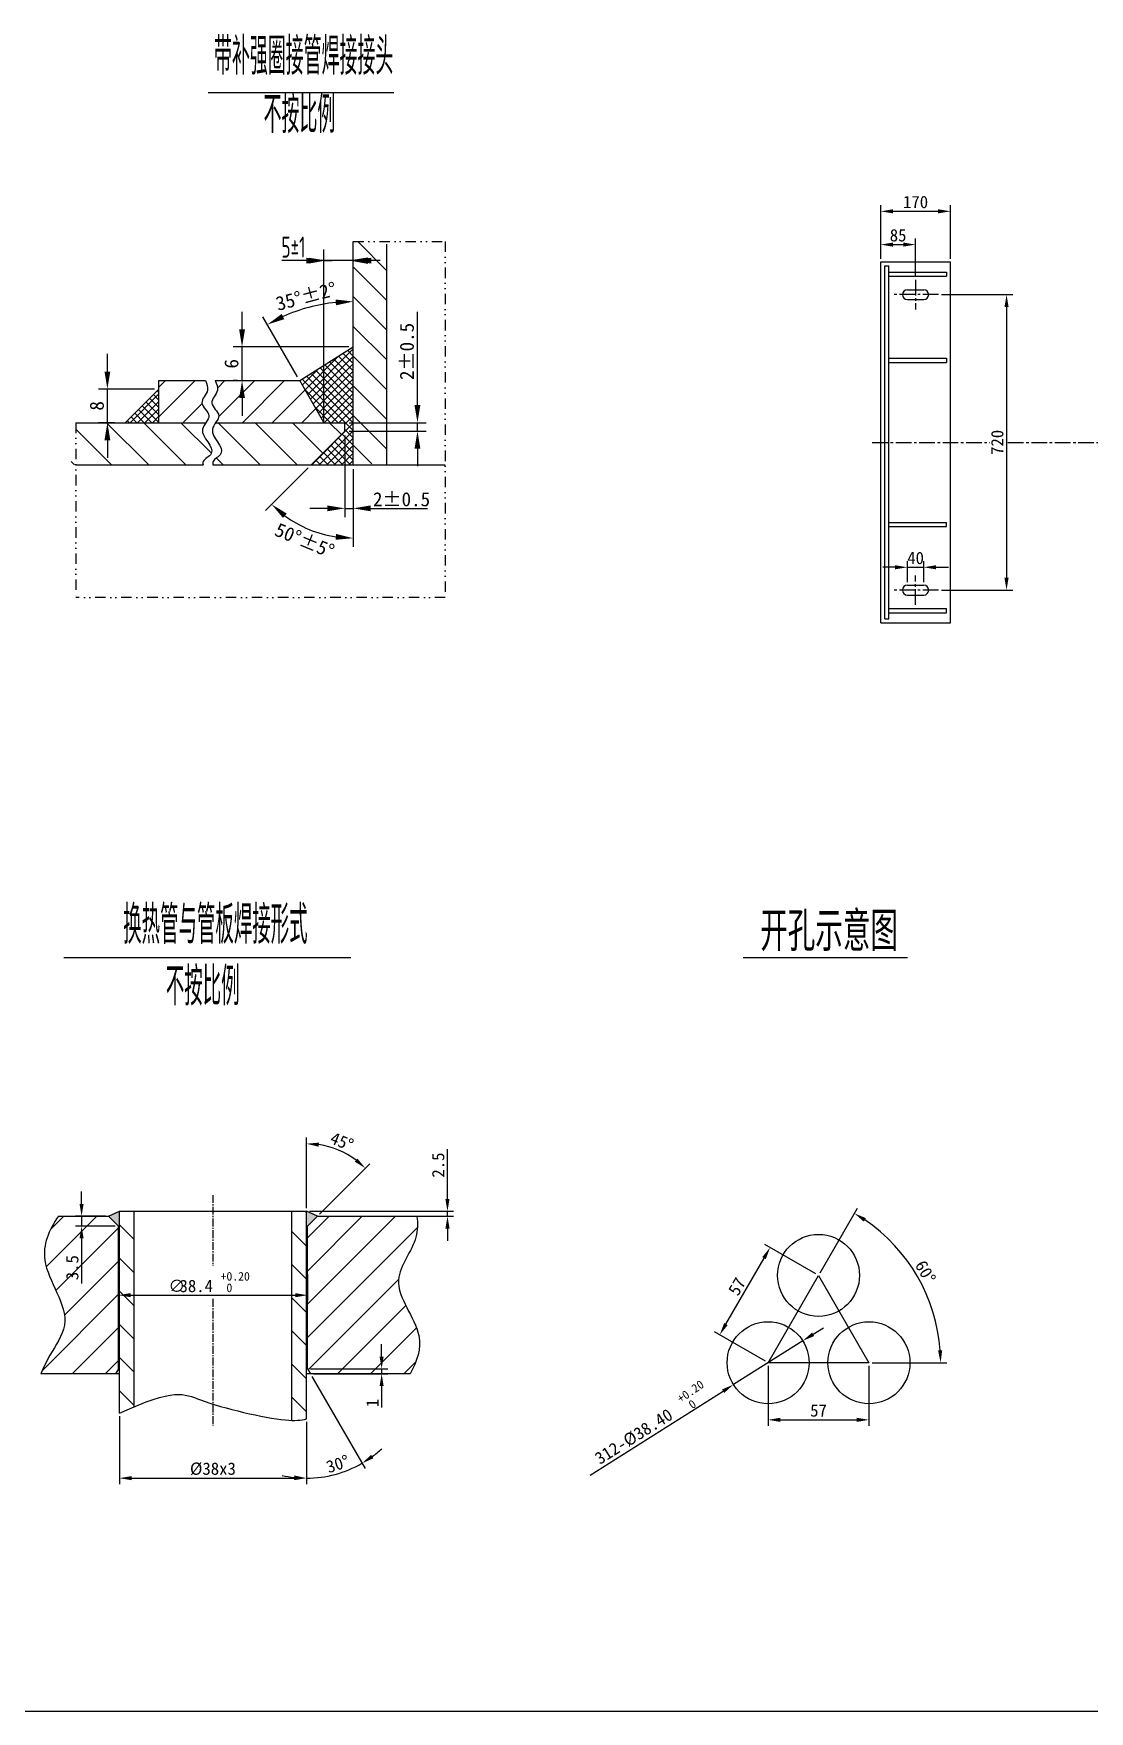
# Model space of a CAD drawing. Header units: millimetres. Extents: x -79479 to -67856, y 5358 to 13535.
# Drawn here: x -75238 to -72665, y 5358 to 9446 of the extents above; entities that cross this region are included whole.
import ezdxf
from ezdxf.enums import TextEntityAlignment as Align
from ezdxf.lldxf.tags import DXFTag

# ---------------------------------------------------------------- set-up
doc = ezdxf.new("R2010")
doc.units = ezdxf.units.MM
doc.linetypes.add('CENTER2', pattern=[28.575, 19.05, -3.175, 3.175, -3.175])
doc.linetypes.add('DIVIDE', pattern=[31.75, 12.7, -6.35, 0, -6.35, 0, -6.35])
for name, color, linetype in [('1', 1, 'Continuous'), ('2', 2, 'DASHED'), ('3', 3, 'CENTER'), ('BORDER', 7, 'Continuous'), ('DIM', 7, 'Continuous'), ('中心线', 1, 'CENTER2'), ('剖面线', 4, 'Continuous'), ('文字层', 40, 'Continuous'), ('明细', 6, 'Continuous'), ('粗实线', 7, 'Continuous'), ('细实线', 3, 'Continuous')]:
    doc.layers.add(name, color=color, linetype=linetype)
doc.styles.add('hztxt-0.8', font='romans.shx', dxfattribs={"width": 0.7, "bigfont": 'hztxt.shx'})
doc.styles.add('SBHZ', font='gbenor.shx', dxfattribs={"width": 0.85, "bigfont": 'gbcbig.shx'})
tags = doc.linetypes.add('CENTER', pattern=[2, 1.25, -0.25, 0.25, -0.25]).pattern_tags.tags
tags[10:11] = [DXFTag(74, 4), DXFTag(75, 0), DXFTag(340, '0'), DXFTag(46, 1.0), DXFTag(50, 0.0), DXFTag(44, 0.0), DXFTag(45, 0.0)]
tags[8:9] = [DXFTag(74, 4), DXFTag(75, 0), DXFTag(340, '0'), DXFTag(46, 1.0), DXFTag(50, 0.0), DXFTag(44, 0.0), DXFTag(45, 0.0)]
tags[6:7] = [DXFTag(74, 4), DXFTag(75, 0), DXFTag(340, '0'), DXFTag(46, 1.0), DXFTag(50, 0.0), DXFTag(44, 0.0), DXFTag(45, 0.0)]
tags[4:5] = [DXFTag(74, 4), DXFTag(75, 0), DXFTag(340, '0'), DXFTag(46, 1.0), DXFTag(50, 0.0), DXFTag(44, 0.0), DXFTag(45, 0.0)]
tags = doc.linetypes.add('DASHED', pattern=[0.75, 0.5, -0.25]).pattern_tags.tags
tags[6:7] = [DXFTag(74, 4), DXFTag(75, 0), DXFTag(340, '0'), DXFTag(46, 1.0), DXFTag(50, 0.0), DXFTag(44, 0.0), DXFTag(45, 0.0)]
tags[4:5] = [DXFTag(74, 4), DXFTag(75, 0), DXFTag(340, '0'), DXFTag(46, 1.0), DXFTag(50, 0.0), DXFTag(44, 0.0), DXFTag(45, 0.0)]
doc.dimstyles.new('ISO-25', dxfattribs={"dimtxt": 2.5, "dimasz": 2.5, "dimexe": 1.25, "dimexo": 0.625, "dimtad": 1, "dimdsep": 46, "dimtxsty": 'Standard', "dimcen": 2.5, "dimadec": 0, "dimazin": 0, "dimtfac": 1, "dimtmove": 0, "dimatfit": 3, "dimfxl": 0, "dimarcsym": 0})

# ---------------------------------------------------------------- blocks, each defined once
blk = doc.blocks.new('*D77')
at = {"layer": 'Defpoints', "color": 0}
for p in [(-74572.8, 6576.4), (-74570.4, 6192.4), (-74563.5, 6180.4), (-74572.8, 6070.6), (-74525.8, 5930.3)]:
    blk.add_point(p, dxfattribs=at)
at = {"layer": '细实线', "color": 0, "lineweight": -2}
for p, q in [((-74559.7, 6173.9), (-74430.1, 5949.4)), ((-74572.8, 6063.1), (-74572.8, 5911.2))]:
    blk.add_line(p, q, dxfattribs=at)
for start, end in [(306.3605, 312.721), (257.279, 263.6395), (270, 300)]:
    blk.add_arc((-74572.8, 6196.5), 270.4, start, end, dxfattribs=at)
at = {"layer": '细实线', "color": 0}
for points in [[(-74409.7, 5974.6), (-74415.2, 5983), (-74437.6, 5962.4)], [(-74602.5, 5932.8), (-74603, 5922.8), (-74572.8, 5926.2)]]:
    blk.add_solid(points, dxfattribs=at)
at = {"layer": '细实线', "color": 0, "insert": (-74496.7, 5960.6), "char_height": 30, "attachment_point": 5, "rotation": 17.8837}
blk.add_mtext('30°', dxfattribs=at)
blk = doc.blocks.new('*D78')
at = {"layer": 'Defpoints', "color": 0}
for p in [(-75028.8, 6084.6), (-74572.8, 6070.6), (-74572.8, 5926.2)]:
    blk.add_point(p, dxfattribs=at)
at = {"layer": '细实线', "color": 0, "lineweight": -2}
for p, q in [((-75028.8, 6077.1), (-75028.8, 5911.2)), ((-74572.8, 6063.1), (-74572.8, 5911.2)), ((-74998.8, 5926.2), (-74602.8, 5926.2))]:
    blk.add_line(p, q, dxfattribs=at)
at = {"layer": '细实线', "color": 0}
for points in [[(-74998.8, 5931.2), (-74998.8, 5921.2), (-75028.8, 5926.2)], [(-74602.8, 5931.2), (-74602.8, 5921.2), (-74572.8, 5926.2)]]:
    blk.add_solid(points, dxfattribs=at)
at = {"layer": '细实线', "color": 0, "insert": (-74800.8, 5948.7), "char_height": 30, "attachment_point": 5}
blk.add_mtext('%%C38x3', dxfattribs=at)
blk = doc.blocks.new('*D79')
at = {"layer": 'Defpoints', "color": 0}
for p in [(-74570.4, 6192.4), (-74563.5, 6180.4), (-74389.7, 6180.4)]:
    blk.add_point(p, dxfattribs=at)
at = {"layer": '细实线', "color": 0, "lineweight": -2}
for p, q in [((-74389.7, 6222.4), (-74389.7, 6252.4)), ((-74562.9, 6192.4), (-74374.7, 6192.4)), ((-74556, 6180.4), (-74374.7, 6180.4)), ((-74389.7, 6192.4), (-74389.7, 6180.4)), ((-74389.7, 6150.4), (-74389.7, 6098.2))]:
    blk.add_line(p, q, dxfattribs=at)
at = {"layer": '细实线', "color": 0}
for points in [[(-74394.7, 6222.4), (-74384.7, 6222.4), (-74389.7, 6192.4)], [(-74394.7, 6150.4), (-74384.7, 6150.4), (-74389.7, 6180.4)]]:
    blk.add_solid(points, dxfattribs=at)
at = {"layer": '细实线', "color": 0, "insert": (-74412.2, 6109.3), "char_height": 30, "attachment_point": 5, "rotation": 90}
blk.add_mtext('1', dxfattribs=at)
blk = doc.blocks.new('*D80')
at = {"layer": 'Defpoints', "color": 0}
for p in [(-75055.2, 6564.4), (-75120.9, 6540.4), (-75031.2, 6540.4)]:
    blk.add_point(p, dxfattribs=at)
at = {"layer": '细实线', "color": 0, "lineweight": -2}
for p, q in [((-75120.9, 6594.4), (-75120.9, 6624.4)), ((-75062.7, 6564.4), (-75135.9, 6564.4)), ((-75120.9, 6564.4), (-75120.9, 6540.4)), ((-75038.7, 6540.4), (-75135.9, 6540.4)), ((-75120.9, 6510.4), (-75120.9, 6400.1))]:
    blk.add_line(p, q, dxfattribs=at)
at = {"layer": '细实线', "color": 0}
for points in [[(-75125.9, 6594.4), (-75115.9, 6594.4), (-75120.9, 6564.4)], [(-75125.9, 6510.4), (-75115.9, 6510.4), (-75120.9, 6540.4)]]:
    blk.add_solid(points, dxfattribs=at)
at = {"layer": '细实线', "color": 0, "insert": (-75143.4, 6439), "char_height": 30, "attachment_point": 5, "rotation": 90}
blk.add_mtext('3.5', dxfattribs=at)
blk = doc.blocks.new('*D81')
at = {"layer": 'Defpoints', "color": 0}
for p in [(-74471.3, 6713.8), (-74572.8, 6576.4), (-74546.4, 6564.4), (-74570.4, 6540.4), (-74572.8, 6070.6)]:
    blk.add_point(p, dxfattribs=at)
at = {"layer": '细实线', "color": 0, "lineweight": -2}
for p, q in [((-74572.8, 6583.9), (-74572.8, 6755.9)), ((-74541.1, 6569.7), (-74418.7, 6692.1))]:
    blk.add_line(p, q, dxfattribs=at)
blk.add_arc((-74572.8, 6538), 203, 53.4767, 81.5233, dxfattribs=at)
at = {"layer": '细实线', "color": 0}
for points in [[(-74543.2, 6733.7), (-74542.5, 6743.7), (-74572.8, 6740.9)], [(-74448.7, 6704.9), (-74455.3, 6697.3), (-74429.3, 6681.5)]]:
    blk.add_solid(points, dxfattribs=at)
at = {"layer": '细实线', "color": 0, "insert": (-74486.5, 6746.3), "char_height": 30, "attachment_point": 5, "rotation": 337.5}
blk.add_mtext('45°', dxfattribs=at)
blk = doc.blocks.new('*D82')
at = {"layer": 'Defpoints', "color": 0}
for p in [(-74572.8, 6576.4), (-74546.4, 6564.4), (-74229.3, 6564.4)]:
    blk.add_point(p, dxfattribs=at)
at = {"layer": '细实线', "color": 0, "lineweight": -2}
for p, q in [((-74229.3, 6606.4), (-74229.3, 6727.9)), ((-74565.3, 6576.4), (-74214.3, 6576.4)), ((-74538.9, 6564.4), (-74214.3, 6564.4)), ((-74229.3, 6564.4), (-74229.3, 6576.4)), ((-74229.3, 6534.4), (-74229.3, 6504.4))]:
    blk.add_line(p, q, dxfattribs=at)
at = {"layer": '细实线', "color": 0}
for points in [[(-74234.3, 6606.4), (-74224.3, 6606.4), (-74229.3, 6576.4)], [(-74234.3, 6534.4), (-74224.3, 6534.4), (-74229.3, 6564.4)]]:
    blk.add_solid(points, dxfattribs=at)
at = {"layer": '细实线', "color": 0, "insert": (-74251.8, 6689), "char_height": 30, "attachment_point": 5, "rotation": 90}
blk.add_mtext('2.5', dxfattribs=at)
blk = doc.blocks.new('*D31')
at = {"layer": 'Defpoints', "color": 0}
for p in [(-73032.6, 8809.8), (-73032.6, 8089.8), (-72866.9, 8089.8)]:
    blk.add_point(p, dxfattribs=at)
at = {"layer": '细实线', "color": 0, "lineweight": -2}
for p, q in [((-73025.1, 8809.8), (-72851.9, 8809.8)), ((-72866.9, 8779.8), (-72866.9, 8119.8)), ((-73025.1, 8089.8), (-72851.9, 8089.8))]:
    blk.add_line(p, q, dxfattribs=at)
at = {"layer": '细实线', "color": 0}
for points in [[(-72871.9, 8779.8), (-72861.9, 8779.8), (-72866.9, 8809.8)], [(-72871.9, 8119.8), (-72861.9, 8119.8), (-72866.9, 8089.8)]]:
    blk.add_solid(points, dxfattribs=at)
at = {"layer": '细实线', "color": 0, "insert": (-72889.4, 8449.8), "char_height": 30, "attachment_point": 5, "rotation": 90}
blk.add_mtext('720', dxfattribs=at)
blk = doc.blocks.new('*D32')
at = {"layer": 'Defpoints', "color": 0}
for p in [(-73003.6, 9012.8), (-73173.6, 8889.8), (-73003.6, 8889.8)]:
    blk.add_point(p, dxfattribs=at)
at = {"layer": '细实线', "color": 0, "lineweight": -2}
for p, q in [((-73173.6, 8897.3), (-73173.6, 9027.8)), ((-73143.6, 9012.8), (-73033.6, 9012.8)), ((-73003.6, 8897.3), (-73003.6, 9027.8))]:
    blk.add_line(p, q, dxfattribs=at)
at = {"layer": '细实线', "color": 0}
for points in [[(-73143.6, 9017.8), (-73143.6, 9007.8), (-73173.6, 9012.8)], [(-73033.6, 9017.8), (-73033.6, 9007.8), (-73003.6, 9012.8)]]:
    blk.add_solid(points, dxfattribs=at)
at = {"layer": '细实线', "color": 0, "insert": (-73088.6, 9035.3), "char_height": 30, "attachment_point": 5}
blk.add_mtext('170', dxfattribs=at)
blk = doc.blocks.new('*D33')
at = {"layer": 'Defpoints', "color": 0}
for p in [(-73088.6, 8931.7), (-73173.6, 8889.8), (-73088.6, 8845.8)]:
    blk.add_point(p, dxfattribs=at)
at = {"layer": '细实线', "color": 0, "lineweight": -2}
for p, q in [((-73173.6, 8897.3), (-73173.6, 8946.7)), ((-73143.6, 8931.7), (-73118.6, 8931.7)), ((-73088.6, 8853.3), (-73088.6, 8946.7))]:
    blk.add_line(p, q, dxfattribs=at)
at = {"layer": '细实线', "color": 0}
for points in [[(-73143.6, 8936.7), (-73143.6, 8926.7), (-73173.6, 8931.7)], [(-73118.6, 8936.7), (-73118.6, 8926.7), (-73088.6, 8931.7)]]:
    blk.add_solid(points, dxfattribs=at)
at = {"layer": '细实线', "color": 0, "insert": (-73131.1, 8954.2), "char_height": 30, "attachment_point": 5}
blk.add_mtext('85', dxfattribs=at)
blk = doc.blocks.new('*D42')
at = {"layer": 'Defpoints', "color": 0}
for p in [(-73068.6, 8145.5), (-73108.6, 8101.8), (-73068.6, 8101.8)]:
    blk.add_point(p, dxfattribs=at)
at = {"layer": '细实线', "color": 0, "lineweight": -2}
for p, q in [((-73138.6, 8145.5), (-73168.6, 8145.5)), ((-73108.6, 8109.3), (-73108.6, 8160.5)), ((-73108.6, 8145.5), (-73068.6, 8145.5)), ((-73068.6, 8109.3), (-73068.6, 8160.5)), ((-73038.6, 8145.5), (-73008.6, 8145.5))]:
    blk.add_line(p, q, dxfattribs=at)
at = {"layer": '细实线', "color": 0}
for points in [[(-73138.6, 8150.5), (-73138.6, 8140.5), (-73108.6, 8145.5)], [(-73038.6, 8150.5), (-73038.6, 8140.5), (-73068.6, 8145.5)]]:
    blk.add_solid(points, dxfattribs=at)
at = {"layer": '细实线', "color": 0, "insert": (-73088.6, 8168), "char_height": 30, "attachment_point": 5}
blk.add_mtext('40', dxfattribs=at)
blk = doc.blocks.new('*D86')
at = {"layer": 'Defpoints', "color": 0}
for p in [(-73442.9, 6488.3), (-73325.1, 6420.3), (-73447.9, 6207.4)]:
    blk.add_point(p, dxfattribs=at)
at = {"layer": '细实线', "color": 0, "lineweight": -2}
for p, q in [((-73550.8, 6301.5), (-73457.9, 6462.3)), ((-73331.6, 6424), (-73455.9, 6495.8)), ((-73454.4, 6211.2), (-73578.8, 6283))]:
    blk.add_line(p, q, dxfattribs=at)
at = {"layer": '细实线', "color": 0}
for points in [[(-73462.2, 6464.8), (-73453.6, 6459.8), (-73442.9, 6488.3)], [(-73555.1, 6304), (-73546.5, 6299), (-73565.8, 6275.5)]]:
    blk.add_solid(points, dxfattribs=at)
at = {"layer": '细实线', "color": 0, "insert": (-73523.8, 6393.2), "char_height": 30, "attachment_point": 5, "rotation": 60}
blk.add_mtext('57', dxfattribs=at)
blk = doc.blocks.new('*D87')
at = {"layer": 'Defpoints', "color": 0}
for p in [(-73447.9, 6207.4), (-73202.2, 6207.4), (-73202.2, 6068.3)]:
    blk.add_point(p, dxfattribs=at)
at = {"layer": '细实线', "color": 0, "lineweight": -2}
for p, q in [((-73447.9, 6199.9), (-73447.9, 6053.3)), ((-73202.2, 6199.9), (-73202.2, 6053.3)), ((-73417.9, 6068.3), (-73232.2, 6068.3))]:
    blk.add_line(p, q, dxfattribs=at)
at = {"layer": '细实线', "color": 0}
for points in [[(-73417.9, 6073.3), (-73417.9, 6063.3), (-73447.9, 6068.3)], [(-73232.2, 6073.3), (-73232.2, 6063.3), (-73202.2, 6068.3)]]:
    blk.add_solid(points, dxfattribs=at)
at = {"layer": '细实线', "color": 0, "insert": (-73325.1, 6090.8), "char_height": 30, "attachment_point": 5}
blk.add_mtext('57', dxfattribs=at)
blk = doc.blocks.new('*D88')
at = {"layer": 'Defpoints', "color": 0}
for p in [(-73325.1, 6420.3), (-73053, 6351.2), (-73447.9, 6207.4), (-73447.9, 6207.4), (-73202.2, 6207.4)]:
    blk.add_point(p, dxfattribs=at)
at = {"layer": '细实线', "color": 0, "lineweight": -2}
for p, q in [((-73321.3, 6426.8), (-73230.3, 6584.4)), ((-73194.7, 6207.4), (-73012.7, 6207.4))]:
    blk.add_line(p, q, dxfattribs=at)
blk.add_arc((-73447.9, 6207.4), 420.3, 4.0908, 55.9092, dxfattribs=at)
at = {"layer": '细实线', "color": 0}
for points in [[(-73215, 6551.3), (-73209.7, 6559.7), (-73237.8, 6571.4)], [(-73023.7, 6237.6), (-73033.7, 6237.2), (-73027.7, 6207.4)]]:
    blk.add_solid(points, dxfattribs=at)
at = {"layer": '细实线', "color": 0, "insert": (-73064.5, 6428.8), "char_height": 30, "attachment_point": 5, "rotation": 300}
blk.add_mtext('60°', dxfattribs=at)
blk = doc.blocks.new('*D89')
at = {"layer": 'Defpoints', "color": 0}
for p in [(-73363.5, 6260.8), (-73532.3, 6154.1)]:
    blk.add_point(p, dxfattribs=at)
at = {"layer": '细实线', "color": 0, "lineweight": -2}
for p, q in [((-73363.5, 6260.8), (-73532.3, 6154.1)), ((-73338.2, 6276.8), (-73312.8, 6292.8)), ((-73881.2, 5933.8), (-73557.7, 6138.1))]:
    blk.add_line(p, q, dxfattribs=at)
at = {"layer": '细实线', "color": 0}
for points in [[(-73340.8, 6281), (-73335.5, 6272.5), (-73363.5, 6260.8)], [(-73560.4, 6142.3), (-73555, 6133.9), (-73532.3, 6154.1)]]:
    blk.add_solid(points, dxfattribs=at)
at = {"layer": '细实线', "color": 0, "insert": (-73775.2, 6027.4), "char_height": 30, "attachment_point": 5, "rotation": 32.2757}
blk.add_mtext('312-%%C38.40', dxfattribs=at)

msp = doc.modelspace()

# ---------------------------------------------------------------- hatches: boundary and pattern name
at = {"layer": '剖面线'}
h = msp.add_hatch(dxfattribs=at)
h.set_pattern_fill('ANSI31', color=6, scale=18, style=0)
h.set_pattern_definition([(45, (-107840.05, -12048.41), (-40.41115, 40.41115), [])])
edge = h.paths.add_edge_path()
edge.add_line((-75031.181, 6540.382), (-75055.181, 6564.382))
edge.add_line((-75055.181, 6564.382), (-75177.444, 6564.382))
edge.add_spline(control_points=[(-75177.444, 6564.382), (-75200.719, 6529.831), (-75237.373, 6444.764), (-75130.887, 6322.557), (-75194.782, 6235.576), (-75213.675, 6195.667), (-75220.077, 6180.382)], knot_values=[6.39296055, 6.39296055, 6.39296055, 6.39296055, 16.16253292, 29.98747173, 36.75368734, 40.89654969, 40.89654969, 40.89654969, 40.89654969], degree=3, periodic=0)
edge.add_line((-75220.077, 6180.382), (-75038.11, 6180.382))
edge.add_line((-75038.11, 6180.382), (-75031.181, 6192.382))
edge.add_line((-75031.181, 6192.382), (-75031.181, 6540.382))
edge = h.paths.add_edge_path()
edge.add_line((-74570.381, 6192.382), (-74563.453, 6180.382))
edge.add_line((-74563.453, 6180.382), (-74320.486, 6180.382))
edge.add_spline(control_points=[(-74320.486, 6180.382), (-74303.112, 6211.088), (-74277.818, 6286.149), (-74384.929, 6400.28), (-74301.56, 6494.138), (-74301.563, 6547.07), (-74304.06, 6564.382)], knot_values=[6.46014401, 6.46014401, 6.46014401, 6.46014401, 14.86253586, 26.82161389, 35.99422457, 40.37951487, 40.37951487, 40.37951487, 40.37951487], degree=3, periodic=0)
edge.add_line((-74304.06, 6564.382), (-74546.381, 6564.382))
edge.add_line((-74546.381, 6564.382), (-74570.381, 6540.382))
edge.add_line((-74570.381, 6540.382), (-74570.381, 6192.382))
h.paths.add_polyline_path([(-75186.168, 6418.132), (-75186.168, 6470.632), (-75118.668, 6470.632), (-75118.668, 6418.132)], flags=24)
h = msp.add_hatch(dxfattribs=at)
h.set_pattern_fill('ANSI31', color=6, scale=18, angle=90, style=0)
h.set_pattern_definition([(135, (-107840.05, -12048.41), (-40.41115, -40.41115), [])])
edge = h.paths.add_edge_path()
edge.add_line((-74992.781, 6576.382), (-75028.781, 6576.382))
edge.add_line((-75028.781, 6576.382), (-75028.781, 6084.609))
edge.add_spline(control_points=[(-75028.781, 6084.609), (-75015.749, 6090.501), (-75003.79, 6095.704), (-74992.781, 6100.281)], knot_values=[10.51521029, 10.51521029, 10.51521029, 10.51521029, 12.70177678, 12.70177678, 12.70177678, 12.70177678], degree=3, periodic=0)
edge.add_line((-74992.781, 6100.281), (-74992.781, 6576.382))
edge = h.paths.add_edge_path()
edge.add_spline(control_points=[(-74608.781, 6066.935), (-74593.882, 6066.492), (-74583.369, 6068.006), (-74572.781, 6070.614)], knot_values=[67.38968555, 67.38968555, 67.38968555, 67.38968555, 78.1411045, 78.1411045, 78.1411045, 78.1411045], degree=3, periodic=0)
edge.add_line((-74572.781, 6070.614), (-74572.781, 6576.382))
edge.add_line((-74572.781, 6576.382), (-74608.781, 6576.382))
edge.add_line((-74608.781, 6576.382), (-74608.781, 6066.935))
at = {"layer": '粗实线'}
h = msp.add_hatch(color=6, dxfattribs=at)
h.paths.add_polyline_path([(-74546.381, 6564.382), (-74572.781, 6576.382), (-74572.781, 6540.382), (-74570.381, 6540.382)])
h.paths.add_polyline_path([(-75031.181, 6540.382), (-75028.781, 6540.382), (-75028.781, 6576.382), (-75055.181, 6564.382)])

# ---------------------------------------------------------------- linework, layer by layer
at = {"color": 6, "linetype": 'ByBlock'}
for p, q in [((-74530.578, 8499.19), (-74530.578, 8919.625)), ((-74393.646, 8892.609), (-74633.04, 8892.609))]:
    msp.add_line(p, q, dxfattribs=at)
at = {"color": 6}
for p, q in [((-74376.887, 8867.893), (-74447.858, 8938.863)), ((-74376.887, 8795.442), (-74458.856, 8877.411)), ((-74376.887, 8722.991), (-74458.856, 8804.96)), ((-74376.887, 8650.541), (-74458.856, 8732.509)), ((-74569.824, 8566.525), (-74458.856, 8677.493)), ((-74458.856, 8660.059), (-74472.485, 8673.688)), ((-74458.856, 8678.171), (-74461.361, 8680.677)), ((-74583.083, 8589.491), (-74543.517, 8629.057)), ((-74576.453, 8578.008), (-74494.786, 8659.675)), ((-74563.194, 8555.042), (-74458.856, 8659.38)), ((-74556.564, 8543.559), (-74458.856, 8641.267)), ((-74458.856, 8551.383), (-74539.226, 8631.753)), ((-74458.856, 8569.495), (-74528.102, 8638.742)), ((-74458.856, 8587.608), (-74516.979, 8645.731)), ((-74458.856, 8605.721), (-74505.855, 8652.72)), ((-74458.856, 8623.833), (-74494.732, 8659.709)), ((-74458.856, 8641.946), (-74483.608, 8666.698)), ((-74376.887, 8578.09), (-74458.856, 8660.059)), ((-74932.561, 8511.703), (-74843.982, 8600.282)), ((-74932.561, 8584.153), (-74916.432, 8600.282)), ((-74789.627, 8582.186), (-74771.531, 8600.282)), ((-74786.702, 8512.66), (-74699.08, 8600.282)), ((-74729.09, 8497.821), (-74626.63, 8600.282)), ((-74458.856, 8478.932), (-74583.72, 8603.797)), ((-74458.856, 8497.045), (-74572.597, 8610.786)), ((-74458.856, 8515.157), (-74561.473, 8617.775)), ((-74458.856, 8533.27), (-74550.35, 8624.764)), ((-74549.935, 8532.076), (-74458.856, 8623.155)), ((-74543.305, 8520.593), (-74458.856, 8605.042)), ((-74536.675, 8509.11), (-74458.856, 8586.929)), ((-74376.887, 8505.639), (-74458.856, 8587.608)), ((-75002.606, 8497.821), (-74932.561, 8567.867)), ((-74984.494, 8497.821), (-74932.561, 8549.754)), ((-74932.561, 8516.655), (-74964.129, 8548.223)), ((-74932.561, 8534.768), (-74955.072, 8557.279)), ((-74932.561, 8552.881), (-74946.016, 8566.335)), ((-74932.561, 8570.993), (-74936.96, 8575.392)), ((-74873.992, 8497.821), (-74827.347, 8544.466)), ((-74656.64, 8497.821), (-74576.453, 8578.008)), ((-74495.858, 8497.821), (-74577.013, 8578.976)), ((-74529.851, 8497.821), (-74458.856, 8568.817)), ((-74511.738, 8497.821), (-74458.856, 8550.704)), ((-74986.178, 8497.821), (-75000.354, 8511.997)), ((-74968.065, 8497.821), (-74991.298, 8521.054)), ((-74949.953, 8497.821), (-74982.241, 8530.11)), ((-74932.561, 8498.543), (-74973.185, 8539.166)), ((-74966.381, 8497.821), (-74932.561, 8531.641)), ((-74948.268, 8497.821), (-74932.561, 8513.529)), ((-74584.189, 8497.821), (-74549.935, 8532.076)), ((-74513.971, 8497.821), (-74552.27, 8536.121)), ((-74493.626, 8497.821), (-74458.856, 8532.591)), ((-74479.348, 8493.987), (-74458.856, 8514.479)), ((-74378.308, 8434.61), (-74458.856, 8515.157)), ((-75047.967, 8395.361), (-75133.38, 8480.774)), ((-75004.291, 8497.821), (-75009.41, 8502.941)), ((-74866.84, 8395.361), (-74969.301, 8497.821)), ((-74804.601, 8423.685), (-74878.737, 8497.821)), ((-74685.713, 8395.361), (-74788.174, 8497.821)), ((-74595.15, 8395.361), (-74697.611, 8497.821)), ((-74532.952, 8423.726), (-74607.048, 8497.821)), ((-74559.861, 8395.361), (-74458.856, 8496.366)), ((-74541.748, 8395.361), (-74458.856, 8478.253)), ((-74487.67, 8469.007), (-74516.484, 8497.821)), ((-74458.856, 8442.707), (-74486.413, 8470.264)), ((-74458.856, 8460.819), (-74479.348, 8481.312)), ((-74502.073, 8395.361), (-74531.695, 8424.982)), ((-74523.636, 8395.361), (-74458.856, 8460.141)), ((-74483.961, 8395.361), (-74522.639, 8434.039)), ((-74465.848, 8395.361), (-74513.582, 8443.095)), ((-74505.523, 8395.361), (-74458.856, 8442.028)), ((-74458.856, 8406.481), (-74504.526, 8452.151)), ((-74458.856, 8424.594), (-74495.47, 8461.208)), ((-74487.41, 8395.361), (-74458.856, 8423.915)), ((-74413.608, 8397.459), (-74458.856, 8442.707)), ((-75138.53, 8395.361), (-75146.264, 8403.095)), ((-74776.277, 8395.361), (-74792.434, 8411.518)), ((-74556.411, 8395.361), (-74558.864, 8397.813)), ((-74538.299, 8395.361), (-74549.808, 8406.87)), ((-74520.186, 8395.361), (-74540.751, 8415.926)), ((-74469.298, 8395.361), (-74458.856, 8405.803))]:
    msp.add_line(p, q, dxfattribs=at)
at = {"layer": '1', "color": 0}
msp.add_line((-67856.064, 5357.792), (-79478.937, 5357.792), dxfattribs=at)
at = {"layer": '2', "color": 6, "linetype": 'DIVIDE', "ltscale": 2}
for p, q in [((-74458.856, 8939.287), (-74234.683, 8939.287)), ((-74234.683, 8939.287), (-74234.683, 8071.756)), ((-75134.669, 8497.821), (-75134.669, 8071.756)), ((-74234.683, 8071.756), (-75134.669, 8071.756))]:
    msp.add_line(p, q, dxfattribs=at)
at = {"layer": '2', "color": 6}
for p, q in [((-74589.314, 8600.282), (-74458.856, 8682.251)), ((-74530.578, 8498.55), (-74589.314, 8600.282)), ((-74932.561, 8579.79), (-75014.53, 8497.821)), ((-74561.316, 8395.361), (-74479.348, 8477.329)), ((-74530.845, 8497.555), (-74530.578, 8498.55)), ((-74479.348, 8477.329), (-74479.348, 8497.821)), ((-74428.118, 8395.361), (-74234.683, 8395.361))]:
    msp.add_line(p, q, dxfattribs=at)
at = {"layer": '3', "color": 6}
for p, q in [((-73447.936, 6207.442), (-73325.056, 6420.277)), ((-73325.056, 6420.277), (-73202.176, 6207.442)), ((-73202.176, 6207.442), (-73447.936, 6207.442))]:
    msp.add_line(p, q, dxfattribs=at)
at = {"layer": 'BORDER'}
msp.add_line((-73508.987, 7195.083), (-73108.384, 7195.083), dxfattribs=at)
at = {"layer": 'DIM', "color": 0}
for p, q in [((-74812.383, 9302.227), (-74359.822, 9302.227)), ((-75164.059, 7195.083), (-74464.563, 7195.083))]:
    msp.add_line(p, q, dxfattribs=at)
at = {"layer": 'DIM', "color": 6}
for p, q in [((-74458.856, 8395.361), (-74458.856, 8939.287)), ((-74376.887, 8395.361), (-74376.887, 8933.03)), ((-74530.578, 8892.609), (-74510.086, 8892.609)), ((-74729.884, 8724.943), (-74729.884, 8767.635)), ((-74594.65, 8609.525), (-74678.849, 8755.362)), ((-74302.395, 8540.513), (-74302.395, 8768.204)), ((-74469.529, 8682.251), (-74751.23, 8682.251)), ((-74729.884, 8600.282), (-74729.884, 8682.251)), ((-75057.988, 8622.482), (-75057.988, 8665.174)), ((-74932.561, 8497.821), (-74932.561, 8600.282)), ((-74932.561, 8600.282), (-74819.31, 8600.282)), ((-74795.323, 8600.282), (-74589.314, 8600.282)), ((-74740.557, 8600.282), (-74751.23, 8600.282)), ((-74943.234, 8579.79), (-75079.334, 8579.79)), ((-75057.988, 8497.821), (-75057.988, 8579.79)), ((-74729.884, 8557.59), (-74729.884, 8514.898)), ((-75134.669, 8497.821), (-74817.982, 8497.821)), ((-75039.876, 8497.821), (-75079.334, 8497.821)), ((-74957.403, 8395.361), (-75059.864, 8497.821)), ((-74793.995, 8497.821), (-74479.348, 8497.821)), ((-74479.348, 8466.656), (-74479.348, 8267.68)), ((-74468.675, 8497.821), (-74281.049, 8497.821)), ((-74468.675, 8477.329), (-74281.049, 8477.329)), ((-74302.395, 8477.329), (-74302.395, 8497.821)), ((-75057.988, 8455.13), (-75057.988, 8412.438)), ((-74302.395, 8434.637), (-74302.395, 8391.945)), ((-75134.669, 8395.361), (-74824.654, 8395.361)), ((-74800.667, 8395.361), (-74428.118, 8395.361)), ((-74568.863, 8387.814), (-74672.958, 8283.72)), ((-74458.856, 8384.688), (-74458.856, 8267.68)), ((-74458.856, 8384.688), (-74458.856, 8195.036)), ((-74522.04, 8289.026), (-74564.732, 8289.026)), ((-74479.348, 8289.026), (-74458.856, 8289.026)), ((-74416.164, 8289.026), (-74278.009, 8289.026))]:
    msp.add_line(p, q, dxfattribs=at)
for centre, radius, start, end in [((-74458.856, 8374.323), 418.64, 95.845426, 114.154574), ((-74458.856, 8497.821), 281.44, 233.699622, 261.300378)]:
    msp.add_arc(centre, radius, start, end, dxfattribs=at)
for points in [[(-74573.27, 8899.724), (-74573.27, 8885.494), (-74530.578, 8892.609)], [(-74414.657, 8899.724), (-74414.657, 8885.494), (-74457.349, 8892.609)], [(-74501.855, 8797.892), (-74501.129, 8783.68), (-74458.856, 8792.963)], [(-74626.924, 8749.973), (-74633.402, 8762.644), (-74668.176, 8736.876)], [(-74737, 8724.943), (-74722.769, 8724.943), (-74729.884, 8682.251)], [(-75065.103, 8622.482), (-75050.872, 8622.482), (-75057.988, 8579.79)], [(-74737, 8557.59), (-74722.769, 8557.59), (-74729.884, 8600.282)], [(-74309.51, 8540.513), (-74295.28, 8540.513), (-74302.395, 8497.821)], [(-75065.103, 8455.13), (-75050.872, 8455.13), (-75057.988, 8497.821)], [(-74309.51, 8434.637), (-74295.28, 8434.637), (-74302.395, 8477.329)], [(-74630.109, 8265.604), (-74620.838, 8276.401), (-74657.864, 8298.813)], [(-74522.04, 8296.142), (-74522.04, 8281.911), (-74479.348, 8289.026)], [(-74416.164, 8296.142), (-74416.164, 8281.911), (-74458.856, 8289.026)], [(-74500.885, 8226.714), (-74501.964, 8212.525), (-74458.856, 8216.382)]]:
    msp.add_solid(points, dxfattribs=at)
at = {"layer": '中心线', "color": 6, "ltscale": 2}
for p, q in [((-73088.573, 8845.806), (-73088.573, 8773.806)), ((-73032.573, 8809.806), (-73144.573, 8809.806)), ((-73193.973, 8449.806), (-72907.793, 8449.806)), ((-72863.51, 8449.806), (-72488.526, 8449.806)), ((-73088.573, 8053.806), (-73088.573, 8125.806)), ((-73032.573, 8089.806), (-73144.573, 8089.806))]:
    msp.add_line(p, q, dxfattribs=at)
at = {"layer": '中心线', "color": 6}
for p, q in [((-74800.781, 6615.861), (-74800.781, 6443.565)), ((-74800.781, 6362.734), (-74800.781, 6053.98))]:
    msp.add_line(p, q, dxfattribs=at)
at = {"layer": '粗实线', "color": 6}
for p, q in [((-74566.44, 8886.632), (-74566.44, 8898.586)), ((-74566.44, 8898.586), (-74530.578, 8892.609)), ((-74530.578, 8892.609), (-74566.44, 8886.632)), ((-74422.995, 8898.586), (-74458.856, 8892.609)), ((-74458.856, 8892.609), (-74422.995, 8886.632)), ((-74422.995, 8886.632), (-74422.995, 8898.586)), ((-73173.573, 8009.806), (-73173.573, 8889.806)), ((-73173.573, 8889.806), (-73003.573, 8889.806)), ((-73163.573, 8019.806), (-73163.573, 8879.806)), ((-73163.573, 8879.806), (-73153.573, 8879.806)), ((-73153.573, 8019.806), (-73153.573, 8879.806)), ((-73003.573, 8009.806), (-73003.573, 8889.806)), ((-73153.573, 8864.806), (-73013.573, 8864.806)), ((-73153.573, 8854.806), (-73013.573, 8854.806)), ((-73013.573, 8864.806), (-73013.573, 8854.806)), ((-73108.573, 8821.806), (-73068.573, 8821.806)), ((-73108.573, 8797.806), (-73068.573, 8797.806)), ((-73153.573, 8654.806), (-73013.573, 8654.806)), ((-73153.573, 8644.806), (-73013.573, 8644.806)), ((-73013.573, 8654.806), (-73013.573, 8644.806)), ((-73153.573, 8254.806), (-73013.573, 8254.806)), ((-73153.573, 8244.806), (-73013.573, 8244.806)), ((-73013.573, 8244.806), (-73013.573, 8254.806)), ((-73108.573, 8101.806), (-73068.573, 8101.806)), ((-73108.573, 8077.806), (-73068.573, 8077.806)), ((-73163.573, 8019.806), (-73153.573, 8019.806)), ((-73153.573, 8044.806), (-73013.573, 8044.806)), ((-73153.573, 8034.806), (-73013.573, 8034.806)), ((-73013.573, 8034.806), (-73013.573, 8044.806)), ((-73173.573, 8009.806), (-73003.573, 8009.806)), ((-75177.444, 6564.382), (-75055.181, 6564.382)), ((-75055.181, 6564.382), (-75028.781, 6576.382)), ((-75031.181, 6540.382), (-75055.181, 6564.382)), ((-75028.781, 6576.382), (-74572.781, 6576.382)), ((-75028.781, 6084.609), (-75028.781, 6576.382)), ((-74992.781, 6100.281), (-74992.781, 6576.382)), ((-74608.781, 6066.935), (-74608.781, 6576.382)), ((-74546.381, 6564.382), (-74572.781, 6576.382)), ((-74572.781, 6070.614), (-74572.781, 6576.382)), ((-74570.381, 6540.382), (-74546.381, 6564.382)), ((-74546.381, 6564.382), (-74304.06, 6564.382)), ((-75031.181, 6540.382), (-75028.781, 6540.382)), ((-75031.181, 6192.382), (-75031.181, 6540.382)), ((-74570.381, 6540.382), (-74572.781, 6540.382)), ((-74570.381, 6192.382), (-74570.381, 6540.382)), ((-75028.781, 6180.382), (-75220.077, 6180.382)), ((-75031.181, 6192.382), (-75038.11, 6180.382)), ((-74320.486, 6180.382), (-74572.781, 6180.382)), ((-74570.381, 6192.382), (-74563.453, 6180.382))]:
    msp.add_line(p, q, dxfattribs=at)
for centre in [(-73325.056, 6420.277), (-73447.936, 6207.442), (-73202.176, 6207.442)]:
    msp.add_circle(centre, 99.84, dxfattribs=at)
for centre, start, end in [((-73108.573, 8809.806), 90, 270), ((-73068.573, 8809.806), 270, 90), ((-73108.573, 8089.806), 90, 270), ((-73068.573, 8089.806), 270, 90)]:
    msp.add_arc(centre, 12, start, end, dxfattribs=at)
for points, knots in [([(-74819.31, 8600.282), (-74815.87, 8592.463), (-74807.494, 8573.427), (-74841.196, 8545.171), (-74795.936, 8514.557), (-74849.009, 8475.056), (-74781.48, 8428.841), (-74825.858, 8407.336), (-74825.648, 8398.081), (-74824.654, 8395.361)], [0, 0, 0, 0, 7.20329005, 17.53720624, 28.17924322, 39.15544376, 58.23880125, 66.43975737, 69.68911513, 69.68911513, 69.68911513, 69.68911513]), ([(-74795.323, 8600.282), (-74791.883, 8592.463), (-74783.507, 8573.427), (-74817.209, 8545.171), (-74771.949, 8514.557), (-74825.022, 8475.056), (-74757.493, 8428.841), (-74801.871, 8407.336), (-74801.661, 8398.081), (-74800.667, 8395.361)], [0, 0, 0, 0, 7.20329005, 17.53720624, 28.17924322, 39.15544376, 58.23880125, 66.43975737, 69.68911513, 69.68911513, 69.68911513, 69.68911513]), ([(-75177.444, 6564.382), (-75200.719, 6529.831), (-75237.373, 6444.764), (-75130.887, 6322.557), (-75194.782, 6235.576), (-75213.675, 6195.667), (-75220.077, 6180.382)], [6.39296055, 6.39296055, 6.39296055, 6.39296055, 16.16253292, 29.98747173, 36.75368734, 40.89654969, 40.89654969, 40.89654969, 40.89654969]), ([(-74304.06, 6564.382), (-74301.563, 6547.07), (-74301.56, 6494.138), (-74384.929, 6400.28), (-74277.818, 6286.149), (-74303.112, 6211.088), (-74320.486, 6180.382)], [6.46014401, 6.46014401, 6.46014401, 6.46014401, 10.84543431, 20.01804499, 31.97712302, 40.37951487, 40.37951487, 40.37951487, 40.37951487]), ([(-75028.781, 6084.609), (-74891.979, 6146.465), (-74848.835, 6113.477), (-74630.386, 6062.348), (-74586.805, 6067.159), (-74572.781, 6070.614)], [10.51521029, 10.51521029, 10.51521029, 10.51521029, 33.46818946, 63.90067872, 78.1411045, 78.1411045, 78.1411045, 78.1411045])]:
    msp.add_open_spline(points, degree=3, knots=knots, dxfattribs=at)
at = {"layer": '细实线', "color": 6}
for p, q in [((-75031.181, 6433.27), (-75031.181, 6357.007)), ((-74570.381, 6422.759), (-74570.381, 6357.007)), ((-75001.181, 6372.007), (-74600.381, 6372.007))]:
    msp.add_line(p, q, dxfattribs=at)
for points in [[(-75001.181, 6377.007), (-75001.181, 6367.007), (-75031.181, 6372.007)], [(-74600.381, 6377.007), (-74600.381, 6367.007), (-74570.381, 6372.007)]]:
    msp.add_solid(points, dxfattribs=at)

# ---------------------------------------------------------------- texts
at = {"color": 6, "linetype": 'ByBlock', "style": 'SBHZ', "width": 0.7}
msp.add_text('5%%P1', height=51.2303, dxfattribs=at).set_placement((-74604.737, 8925.698), align=Align.MIDDLE_CENTER)
at = {"layer": 'DIM', "color": 0, "style": 'SBHZ', "width": 0.67}
for s, height, p in [('带补强圈接管焊接接头', 90.5748, (-74798.152, 9345.465)), ('不按比例', 90.5748, (-74677.382, 9203.553)), ('换热管与管板焊接形式', 93.1627, (-75019.519, 7228.131)), ('不按比例', 93.1627, (-74915.597, 7077.835))]:
    msp.add_text(s, height=height, dxfattribs=at).set_placement(p)
at = {"layer": 'DIM', "color": 6, "attachment_point": 5}
for s, insert, char_height, rotation in [('35%%D%%P2%%D', (-74573.735, 8805.628), 34.15356, 14.894858), ('2%%P0.5', (-74328.01, 8671.435), 34.1536, 90), ('6', (-74755.499, 8641.266), 34.154, 90), ('8', (-75083.603, 8538.806), 34.154, 90), ('50%%D%%P5%%D', (-74577.321, 8210.828), 34.15356, 337.585609)]:
    msp.add_mtext(s, dxfattribs=dict(at, insert=insert, char_height=char_height, rotation=rotation))
at = {"layer": 'DIM', "color": 6, "insert": (-74341.191, 8310.976), "char_height": 34.1536, "attachment_point": 5}
msp.add_mtext('2%%P0.5', dxfattribs=at)
at = {"layer": '文字层', "color": 0, "style": 'hztxt-0.8', "width": 0.7}
msp.add_text('开孔示意图', height=96, dxfattribs=at).set_placement((-73467.362, 7210.434))
at = {"layer": '明细', "color": 6}
for s, height, p in [('+0.20', 21, (-74782.21, 6407.507)), ('∅', 30, (-74909.353, 6379.507)), ('38.4', 30, (-74882.21, 6379.507)), (' 0', 21, (-74782.21, 6379.507))]:
    msp.add_text(s, height=height, dxfattribs=at).set_placement(p)
at = {"layer": '粗实线', "color": 6}
for s, p in [('+0.20', (-73660.369, 6108.501)), (' 0', (-73644.254, 6085.603))]:
    msp.add_text(s, height=21, rotation=35.136443, dxfattribs=at).set_placement(p)

# ---------------------------------------------------------------- dimensions: what is measured, and where the dimension line sits
at = {"layer": '细实线', "color": 6}
for base, p2, picture, middle in [((-73003.573, 9012.781), (-73003.573, 8889.806), '*D32', (-73088.573, 9035.281)), ((-73088.573, 8931.719), (-73088.573, 8845.806), '*D33', (-73131.073, 8954.219))]:
    dim = msp.add_linear_dim(base=base, p1=(-73173.573, 8889.806), p2=p2, dimstyle='ISO-25', override={"dimtxt": 30, "dimasz": 30, "dimexe": 15, "dimexo": 7.5, "dimgap": 7.5}, dxfattribs=at)
    dim.commit()
    dim.dimension.update_dxf_attribs({"geometry": picture, "text_midpoint": middle})
dim = msp.add_linear_dim(base=(-72866.918, 8089.806), p1=(-73032.573, 8809.806), p2=(-73032.573, 8089.806), angle=90, dimstyle='ISO-25', override={"dimtxt": 30, "dimasz": 30, "dimexe": 15, "dimexo": 7.5, "dimgap": 7.5}, dxfattribs=at)
dim.commit()
dim.dimension.update_dxf_attribs({"geometry": '*D31', "text_midpoint": (-72889.418, 8449.806)})
dim = msp.add_linear_dim(base=(-73068.573, 8145.546), p1=(-73108.573, 8101.806), p2=(-73068.573, 8101.806), dimstyle='ISO-25', override={"dimtxt": 30, "dimasz": 30, "dimexe": 15, "dimexo": 7.5, "dimgap": 7.5}, dxfattribs=at)
dim.commit()
dim.dimension.update_dxf_attribs({"geometry": '*D42', "text_midpoint": (-73088.573, 8145.546), "dimtype": 160})
for base, line2, picture, middle in [((-74471.3, 6713.752), ((-74570.381, 6540.382), (-74546.381, 6564.382)), '*D81', (-74495.111, 6725.495)), ((-74525.83, 5930.266), ((-74570.381, 6192.382), (-74563.453, 6180.382)), '*D77', (-74489.752, 5939.223))]:
    dim = msp.add_angular_dim_2l(base=base, line1=((-74572.781, 6070.614), (-74572.781, 6576.382)), line2=line2, dimstyle='ISO-25', override={"dimtxt": 30, "dimasz": 30, "dimexe": 15, "dimexo": 7.5, "dimgap": 7.5}, dxfattribs=at)
    dim.commit()
    dim.dimension.update_dxf_attribs({"geometry": picture, "text_midpoint": middle, "dimtype": 162})
for base, p1, p2, text, picture, middle in [((-74229.278, 6564.382), (-74572.781, 6576.382), (-74546.381, 6564.382), '2.5', '*D82', (-74229.278, 6688.973)), ((-75120.918, 6540.382), (-75055.181, 6564.382), (-75031.181, 6540.382), '3.5', '*D80', (-75120.918, 6439.049))]:
    dim = msp.add_linear_dim(base=base, p1=p1, p2=p2, angle=90, text=text, dimstyle='ISO-25', override={"dimtxt": 30, "dimasz": 30, "dimexe": 15, "dimexo": 7.5, "dimgap": 7.5}, dxfattribs=at)
    dim.commit()
    dim.dimension.update_dxf_attribs({"geometry": picture, "text_midpoint": middle, "dimtype": 160})
dim = msp.add_angular_dim_2l(base=(-73053.01, 6351.184), line1=((-73202.176, 6207.442), (-73447.936, 6207.442)), line2=((-73447.936, 6207.442), (-73325.056, 6420.277)), dimstyle='ISO-25', override={"dimtxt": 30, "dimasz": 30, "dimexe": 15, "dimexo": 7.5, "dimgap": 7.5}, dxfattribs=at)
dim.commit()
dim.dimension.update_dxf_attribs({"geometry": '*D88', "text_midpoint": (-73064.485, 6428.828)})
dim = msp.add_aligned_dim(p1=(-73447.936, 6207.442), p2=(-73325.056, 6420.277), distance=136.088, text='57', dimstyle='ISO-25', override={"dimtxt": 30, "dimasz": 30, "dimexe": 15, "dimexo": 7.5, "dimgap": 7.5}, dxfattribs=at)
dim.commit()
dim.dimension.update_dxf_attribs({"geometry": '*D86', "text_midpoint": (-73523.838, 6393.154)})
dim = msp.add_diameter_dim_2p(p1=(-73363.523, 6260.756), p2=(-73532.35, 6154.128), text='312-%%C38.40', dimstyle='ISO-25', override={"dimtxt": 30, "dimasz": 30, "dimexe": 15, "dimexo": 7.5, "dimgap": 7.5}, dxfattribs=at)
dim.commit()
dim.dimension.update_dxf_attribs({"geometry": '*D89', "text_midpoint": (-73763.149, 6008.36), "dimtype": 163})
dim = msp.add_linear_dim(base=(-74389.727, 6180.382), p1=(-74570.381, 6192.382), p2=(-74563.453, 6180.382), angle=90, text='1', dimstyle='ISO-25', override={"dimtxt": 30, "dimasz": 30, "dimexe": 15, "dimexo": 7.5, "dimgap": 7.5}, dxfattribs=at)
dim.commit()
dim.dimension.update_dxf_attribs({"geometry": '*D79', "text_midpoint": (-74412.227, 6109.311)})
dim = msp.add_linear_dim(base=(-73202.176, 6068.282), p1=(-73447.936, 6207.442), p2=(-73202.176, 6207.442), text='57', dimstyle='ISO-25', override={"dimtxt": 30, "dimasz": 30, "dimexe": 15, "dimexo": 7.5, "dimgap": 7.5}, dxfattribs=at)
dim.commit()
dim.dimension.update_dxf_attribs({"geometry": '*D87', "text_midpoint": (-73325.056, 6090.782)})
dim = msp.add_linear_dim(base=(-74572.781, 5926.159), p1=(-75028.781, 6084.609), p2=(-74572.781, 6070.614), text='%%C38x3', dimstyle='ISO-25', override={"dimtxt": 30, "dimasz": 30, "dimexe": 15, "dimexo": 7.5, "dimgap": 7.5}, dxfattribs=at)
dim.commit()
dim.dimension.update_dxf_attribs({"geometry": '*D78', "text_midpoint": (-74800.781, 5926.159), "dimtype": 160})

doc.saveas('drawing.dxf')
